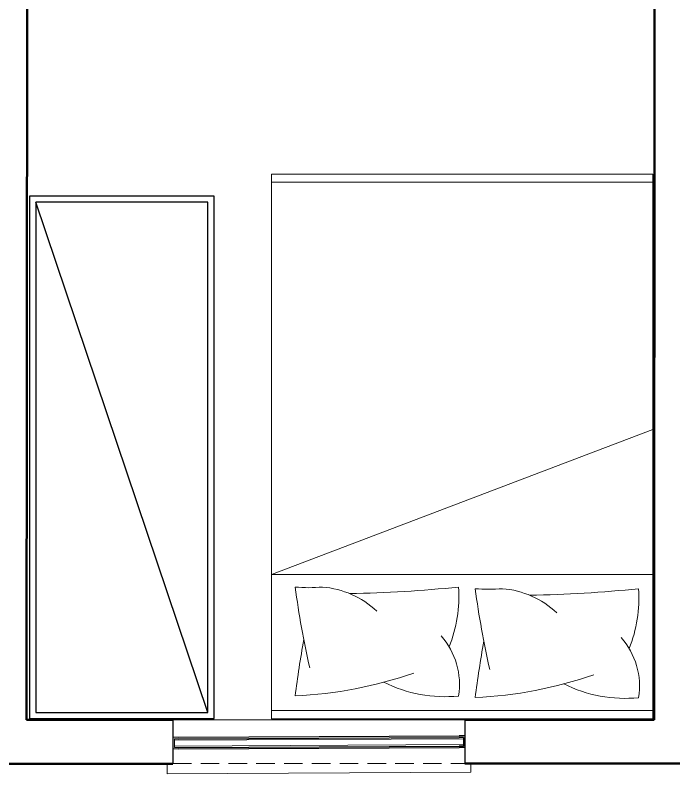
# Model space of a CAD drawing. Header units: centimetres. Extents: x -48696 to 156237, y -5617 to 29024.
# Drawn here: x -12926.9 to -12701.3, y 14295.1 to 14555.1 of the extents above; entities that cross this region are included whole.
import ezdxf

# ---------------------------------------------------------------- set-up
doc = ezdxf.new("R2010")
doc.units = ezdxf.units.CM
doc.linetypes.add('HIDDEN', pattern=[9.525, 6.35, -3.175])
for name, color, linetype, lineweight in [('Hachura', 1, 'Continuous', 9), ('Moveis', 1, 'Continuous', 9), ('Parede Baixa', 5, 'Continuous', 50), ('Portas - Janelas', 2, 'Continuous', 20), ('Projeção Janela', 15, 'HIDDEN', 9)]:
    doc.layers.add(name, color=color, linetype=linetype, lineweight=lineweight)
doc.layers.add('Hachuria - Moveis', color=1, linetype='Continuous')
doc.layers.add('Piso', color=55, linetype='Continuous')

# ---------------------------------------------------------------- blocks, each defined once
blk = doc.blocks.new('CAMA')
at = {"layer": 'Moveis'}
for p, q in [((-2487.43, 2453.89), (-2487.43, 2313.89)), ((-2287.43, 2453.89), (-2487.43, 2453.89)), ((-2484.43, 2453.89), (-2484.43, 2313.89)), ((-2340.43, 2313.89), (-2393.66, 2453.89)), ((-2340.43, 2313.89), (-2340.43, 2453.89)), ((-2290.43, 2313.89), (-2290.43, 2453.89)), ((-2287.43, 2313.89), (-2287.43, 2453.89)), ((-2487.43, 2313.89), (-2287.43, 2313.89))]:
    blk.add_line(p, q, dxfattribs=at)
for centre, radius, start, end in [((-2331.88, 2398.32), 50.46, 68.2853, 93.747), ((-2821.37, 2399.35), 488.68, 1.0964, 5.7926), ((-2299.39, 2421.99), 27.01, 81.0312, 131.4131), ((-2344.57, 2443.59), 49.65, 333.2123, 5.8776), ((-2450.92, 2381.08), 155.92, 2.7909, 19.1403), ((-2302.48, 2396.13), 32.8, 136.7518, 175.557), ((-2391.08, 2393.67), 56.12, 354.8889, 5.1111), ((-2381.31, 2729.56), 344, 277.7073, 282.7264), ((-2244.56, 2787.47), 402, 259.7822, 262.7656), ((-2332.49, 2332.23), 50.46, 68.2853, 93.747), ((-2821.98, 2333.27), 488.68, 1.0964, 5.7926), ((-2300, 2355.91), 27.01, 81.0312, 131.4131), ((-2345.18, 2377.5), 49.65, 333.2123, 5.8776), ((-2451.53, 2315), 155.92, 2.7909, 19.1403), ((-2303.09, 2330.05), 32.8, 136.7518, 175.557), ((-2391.69, 2327.59), 56.12, 354.8889, 5.1111), ((-2381.92, 2663.48), 344, 277.7073, 282.7264), ((-2245.17, 2721.39), 402, 259.7822, 262.7656)]:
    blk.add_arc(centre, radius, start, end, dxfattribs=at)

msp = doc.modelspace()

# ---------------------------------------------------------------- linework, layer by layer
at = {"color": 5}
for p, q in [((-12872.88034, 14313.58814), (-12872.88034, 14298.5748)), ((-12772.88034, 14313.6087), (-12772.88034, 14298.5748))]:
    msp.add_line(p, q, dxfattribs=at)
at = {"layer": 'Hachura'}
for p, q in [((-12872.87911, 14307.61452), (-12870.85197, 14307.62453)), ((-12872.34948, 14307.11713), (-12870.8495, 14307.12454)), ((-12872.34948, 14307.11713), (-12872.33466, 14304.11716)), ((-12872.34701, 14306.61713), (-12773.34822, 14307.10631)), ((-12872.33713, 14304.61716), (-12773.33833, 14305.10633)), ((-12872.87829, 14303.61447), (-12870.8322, 14303.62458)), ((-12872.33466, 14304.11716), (-12870.83467, 14304.12458))]:
    msp.add_line(p, q, dxfattribs=at)
at = {"layer": 'Hachuria - Moveis'}
for p, q in [((-12772.86866, 14308.10869), (-12774.85314, 14308.09889)), ((-12773.35069, 14307.6063), (-12774.85067, 14307.59889)), ((-12773.35069, 14307.6063), (-12773.33586, 14304.60634)), ((-12773.33586, 14304.60634), (-12774.83585, 14304.59893)), ((-12772.87839, 14304.10859), (-12774.83338, 14304.09893))]:
    msp.add_line(p, q, dxfattribs=at)
for points in [[(-12858.7755, 14493.09116), (-12921.9755, 14493.09116), (-12921.9755, 14314.02449), (-12858.7755, 14314.02449)], [(-12860.88217, 14490.98449), (-12919.86883, 14490.98449), (-12919.86883, 14316.13116), (-12860.88217, 14316.13116)]]:
    msp.add_lwpolyline(points, close=True, dxfattribs=at)
at = {"layer": 'Parede Baixa'}
for p, q in [((-12707.98858, 14313.62204), (-12707.78338, 14665.43004)), ((-12922.99446, 14313.566), (-12922.84569, 14568.62424)), ((-12922.99445, 14313.57784), (-12872.88034, 14313.58814)), ((-12772.88034, 14313.6087), (-12707.97749, 14313.62205)), ((-12872.88034, 14298.5748), (-13112.41819, 14298.53833)), ((-12772.88034, 14298.6087), (-12692.78902, 14298.62517))]:
    msp.add_line(p, q, dxfattribs=at)
at = {"layer": 'Piso'}
for p, q in [((-12860.88217, 14316.13116), (-12919.86883, 14490.98449)), ((-12870.85197, 14307.62453), (-12774.85314, 14308.09889)), ((-12870.8495, 14307.12454), (-12774.85067, 14307.59889)), ((-12870.83467, 14304.12458), (-12774.83585, 14304.59893)), ((-12870.8322, 14303.62458), (-12774.83338, 14304.09893))]:
    msp.add_line(p, q, dxfattribs=at)
at = {"layer": 'Portas - Janelas'}
for p, q in [((-12872.88034, 14313.58814), (-12772.88034, 14313.6087)), ((-12874.80736, 14298.58774), (-12874.79015, 14295.10492)), ((-12770.8062, 14298.60913), (-12770.79142, 14295.6188)), ((-12770.79142, 14295.6188), (-12874.79015, 14295.10492))]:
    msp.add_line(p, q, dxfattribs=at)
at = {"layer": 'Projeção Janela'}
msp.add_line((-12872.87725, 14298.58814), (-12772.87726, 14298.6087), dxfattribs=at)

# ---------------------------------------------------------------- block references
at = {"layer": 'Moveis', "xscale": 0.9333333333333332, "yscale": 0.9333333333333332, "zscale": 0.9333333333333332, "rotation": 270}
msp.add_blockref('CAMA', (-14998.73785, 12179.03591), dxfattribs=at)

doc.saveas('drawing.dxf')
